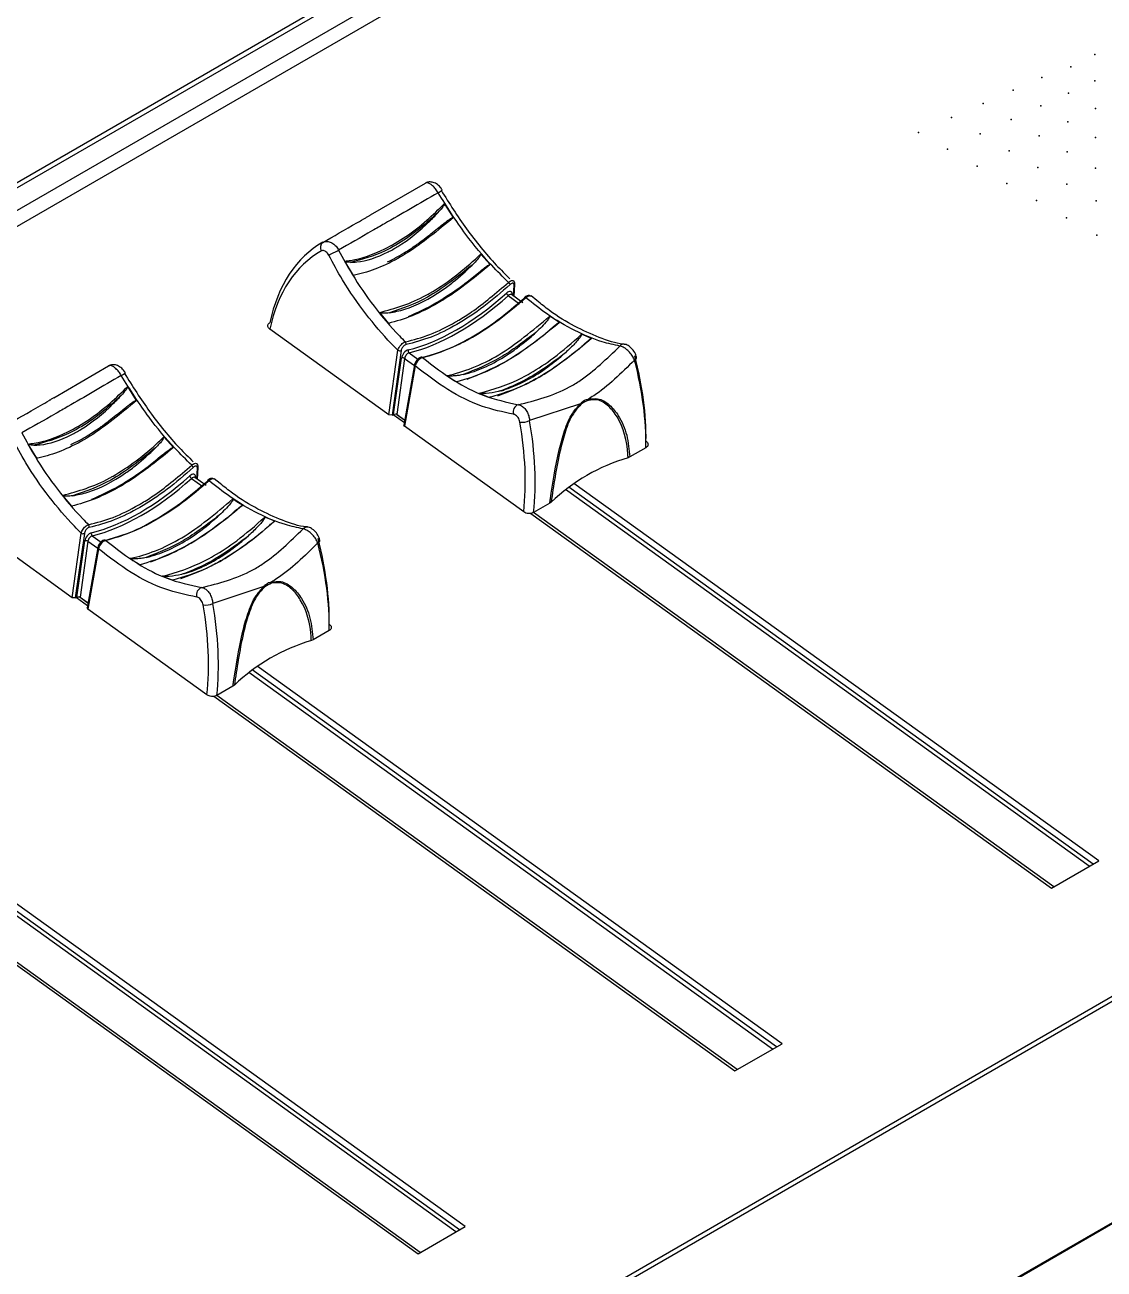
# Model space of a CAD drawing. Header units: inches. Extents: x 1.2 to 43.4, y 1.7 to 28.6.
# Drawn here: x 10.564 to 12.777, y 16.892 to 19.443 of the extents above; entities that cross this region are included whole.
import ezdxf

# ---------------------------------------------------------------- set-up
doc = ezdxf.new("R2010")
doc.units = ezdxf.units.IN
doc.header["$MEASUREMENT"] = 0
doc.layers.add('ARTWORK', color=2, linetype='Continuous')

msp = doc.modelspace()

# ---------------------------------------------------------------- linework, layer by layer
for p, q in [((12.2883, 20.1138), (1.9681, 14.1561)), ((1.9331, 14.1474), (12.2427, 20.0989)), ((12.3238, 20.0882), (2.0037, 14.1305)), ((12.3361, 20.0625), (2.016, 14.1048)), ((11.2726, 19.0536), (11.3851, 19.119)), ((11.4426, 19.0483), (11.4243, 19.0771)), ((11.2196, 18.9589), (11.237, 18.9297)), ((11.5181, 18.9518), (11.4986, 18.9735)), ((11.5661, 18.8872), (11.5671, 18.9094)), ((11.5673, 18.8863), (11.5685, 18.9115)), ((11.5551, 18.8884), (11.5784, 18.8717)), ((11.5618, 18.8903), (11.5617, 18.8903)), ((11.5849, 18.8737), (11.5618, 18.8903)), ((11.5631, 18.8912), (11.563, 18.8894)), ((11.6139, 18.878), (11.6017, 18.8876)), ((11.2908, 18.8537), (11.3093, 18.8313)), ((11.3103, 18.6437), (11.066, 18.8193)), ((11.7259, 18.8006), (11.7054, 18.809)), ((11.3103, 18.6437), (11.3289, 18.7762)), ((11.3353, 18.7756), (11.3168, 18.6432)), ((11.32, 18.6451), (11.3362, 18.7602)), ((11.3426, 18.7596), (11.3265, 18.6447)), ((11.3426, 18.7596), (11.3626, 18.7452)), ((11.3517, 18.7709), (11.3696, 18.758)), ((11.8181, 18.7622), (11.818, 18.7625)), ((10.6231, 18.6786), (10.7356, 18.744)), ((11.3629, 18.7465), (11.3412, 18.623)), ((11.3642, 18.744), (11.3425, 18.6205)), ((10.7931, 18.6734), (10.7748, 18.7022)), ((11.4958, 18.688), (11.5165, 18.6797)), ((11.7032, 18.6667), (11.5988, 18.6319)), ((11.3168, 18.6432), (11.3103, 18.6437)), ((11.3168, 18.6432), (11.32, 18.6451)), ((11.319, 18.6445), (11.3421, 18.6279)), ((11.3265, 18.6447), (11.32, 18.6451)), ((11.3429, 18.6323), (11.3244, 18.6456)), ((11.3265, 18.6447), (11.343, 18.6328)), ((10.8686, 18.5769), (10.8491, 18.5986)), ((11.3425, 18.6205), (11.3412, 18.623)), ((11.5868, 18.4449), (11.3425, 18.6205)), ((10.5701, 18.584), (10.5875, 18.5547)), ((11.8374, 18.5765), (11.8043, 18.5574)), ((11.8043, 18.5574), (11.8007, 18.5558)), ((10.9166, 18.5123), (10.9177, 18.5345)), ((10.9178, 18.5114), (10.919, 18.5365)), ((10.9057, 18.5134), (10.9289, 18.4968)), ((10.9123, 18.5153), (10.9122, 18.5154)), ((10.9354, 18.4987), (10.9123, 18.5154)), ((10.9136, 18.5162), (10.9135, 18.5145)), ((10.9645, 18.5031), (10.9523, 18.5127)), ((12.7542, 17.7228), (11.6792, 18.4958)), ((12.7659, 17.7295), (11.6898, 18.5033)), ((10.6413, 18.4788), (10.6598, 18.4564)), ((12.7464, 17.7183), (11.6723, 18.4906)), ((11.6401, 18.4626), (11.607, 18.4435)), ((11.6429, 18.4647), (11.6401, 18.4626)), ((10.6608, 18.2687), (10.4166, 18.4444)), ((11.0764, 18.4257), (11.0559, 18.4341)), ((11.601, 18.4417), (12.6691, 17.6736)), ((12.6736, 17.6762), (11.6067, 18.4434)), ((10.6608, 18.2687), (10.6794, 18.4012)), ((10.6859, 18.4007), (10.6673, 18.2683)), ((10.7022, 18.396), (10.7201, 18.383)), ((10.6705, 18.2702), (10.6867, 18.3853)), ((10.6931, 18.3847), (10.677, 18.2697)), ((10.7134, 18.3716), (10.6917, 18.2481)), ((10.7147, 18.3691), (10.693, 18.2456)), ((10.6931, 18.3847), (10.7132, 18.3703)), ((11.1686, 18.3873), (11.1686, 18.3875)), ((14.2678, 18.2921), (9.7173, 15.6652)), ((10.8463, 18.313), (10.867, 18.3048)), ((11.0537, 18.2918), (10.9493, 18.2569)), ((14.2454, 18.2895), (9.6949, 15.6625)), ((10.6673, 18.2683), (10.6608, 18.2687)), ((10.6673, 18.2683), (10.6705, 18.2702)), ((10.6695, 18.2696), (10.6926, 18.2529)), ((10.677, 18.2697), (10.6705, 18.2702)), ((10.6934, 18.2574), (10.675, 18.2706)), ((10.677, 18.2697), (10.6935, 18.2579)), ((10.693, 18.2456), (10.6917, 18.2481)), ((10.9373, 18.0699), (10.693, 18.2456)), ((11.1879, 18.2016), (11.1548, 18.1825)), ((11.1548, 18.1825), (11.1513, 18.1809)), ((12.097, 17.3433), (11.0228, 18.1157)), ((12.1048, 17.3478), (11.0297, 18.1209)), ((12.1164, 17.3545), (11.0403, 18.1283)), ((10.9906, 18.0876), (10.9575, 18.0685)), ((10.9934, 18.0898), (10.9906, 18.0876)), ((10.9515, 18.0668), (12.0196, 17.2987)), ((12.0241, 17.3013), (10.9572, 18.0684)), ((14.2908, 17.852), (10.3938, 15.6023)), ((14.2904, 17.8492), (10.3958, 15.6009)), ((11.4475, 16.9684), (10.3734, 17.7408)), ((11.4553, 16.9729), (10.3802, 17.7459)), ((11.4669, 16.9796), (10.3908, 17.7534)), ((12.6691, 17.6736), (12.7659, 17.7295)), ((10.302, 17.6918), (11.3702, 16.9237)), ((11.3746, 16.9263), (10.3077, 17.6935)), ((12.0196, 17.2987), (12.1164, 17.3545)), ((11.3702, 16.9237), (11.4669, 16.9796))]:
    msp.add_line(p, q)
at = {"flags": 128}
for points in [[(11.5884, 18.8846), (11.5885, 18.8846), (11.5888, 18.8847), (11.5893, 18.8847), (11.5898, 18.8844), (11.5904, 18.8841), (11.5911, 18.8836)], [(11.814, 18.7561), (11.8158, 18.7574), (11.8171, 18.7587), (11.8179, 18.7601), (11.8182, 18.7613), (11.8181, 18.7622)], [(10.9389, 18.5096), (10.939, 18.5097), (10.9394, 18.5098), (10.9398, 18.5097), (10.9403, 18.5095), (10.941, 18.5091), (10.9416, 18.5087)], [(11.1645, 18.3812), (11.1663, 18.3825), (11.1676, 18.3838), (11.1684, 18.3851), (11.1688, 18.3864), (11.1686, 18.3873)]]:
    msp.add_lwpolyline(points, dxfattribs=at)
for centre, radius, start, end in [((11.3914, 19.1373), 0.0428, 297.3108, 310.9955), ((11.1827, 18.9871), 0.0131, 127.163, 213.8894), ((10.5875, 20.1571), 1.3288, 296.812, 297.8003), ((11.5488, 18.9071), 0.0106, 21.5845, 51.6607), ((11.5659, 18.9117), 0.00263, 298.4971, 353.151), ((11.561, 18.8969), 0.0103, 199.6556, 235.2354), ((11.5646, 18.8886), 0.00303, 120.5725, 150.515), ((11.5892, 18.8839), 0.00101, 142.0861, 203.3236), ((11.3397, 18.7896), 0.00575, 341.6425, 41.8259), ((11.3552, 18.7754), 0.0057, 162.5282, 231.1765), ((11.7917, 18.7786), 0.0101, 83.9861, 141.2594), ((11.3326, 18.7818), 0.00675, 236.3037, 293.6523), ((11.3389, 18.754), 0.00675, 56.3072, 113.6499), ((11.377, 18.759), 0.00314, 46.4934, 100.3969), ((10.7419, 18.7624), 0.0428, 297.3115, 310.9946), ((11.3655, 18.7463), 0.00267, 175.6995, 239.3206), ((11.6956, 18.6748), 0.0232, 356.7708, 2.1957), ((11.5808, 18.6499), 0.0157, 108.7615, 197.2752), ((11.6836, 18.6595), 0.0209, 14.7031, 20.0192), ((11.5844, 18.6616), 0.033, 260.5462, 295.841), ((11.9099, 18.1844), 0.3872, 106.3815, 133.6131), ((10.8993, 18.5322), 0.0106, 21.5769, 51.6682), ((10.9164, 18.5368), 0.00263, 298.4947, 353.1534), ((10.9116, 18.5219), 0.0103, 199.6529, 235.242), ((10.9151, 18.5136), 0.00302, 120.5516, 150.5359), ((10.9397, 18.509), 0.00101, 142.0959, 203.2944), ((10.6832, 18.4069), 0.00675, 236.3088, 293.6494), ((10.6902, 18.4147), 0.00574, 341.6394, 41.8289), ((10.7057, 18.4004), 0.0057, 162.5331, 231.1754), ((11.1423, 18.4036), 0.0101, 83.9844, 141.2608), ((10.6894, 18.3791), 0.00675, 56.3064, 113.6462), ((10.7161, 18.3714), 0.00267, 175.7, 239.3111), ((10.7275, 18.384), 0.00314, 46.5172, 100.386), ((11.0341, 18.2846), 0.0209, 14.6905, 20.0065), ((11.0461, 18.2999), 0.0232, 356.7606, 2.1961), ((10.9313, 18.2749), 0.0157, 108.7622, 197.275), ((10.9349, 18.2867), 0.033, 260.5464, 295.8413), ((11.2605, 17.8094), 0.3872, 106.3815, 133.6131)]:
    msp.add_arc(centre, radius, start, end)
for centre, major_axis, ratio, start_param, end_param in [((11.4067, 18.5652), (-0.2278, 0.4346), 0.609477, 0.015514, 0.635757), ((11.3967, 18.5599), (-0.2206, 0.4222), 0.610422, 0.01635, 0.636592), ((11.4835, 19.1786), (0.2683, 0.3841), 0.513883, 3.664852, 4.283029), ((11.4868, 19.1764), (0.2709, 0.3878), 0.513775, 3.664923, 4.2831), ((11.5533, 18.885), (0.0079, 0.0113), 0.513883, 5.597097, 7.424621), ((11.5565, 18.8828), (0.00521, 0.00757), 0.519406, 6.272431, 7.420905), ((11.3459, 18.7653), (0.0079, 0.0113), 0.513883, 0.52326, 2.350784), ((11.3491, 18.763), (0.00521, 0.00757), 0.519406, 0.519543, 2.347068), ((11.399, 18.8664), (-0.3312, 0.5282), 0.54393, 3.83737, 4.1847), ((11.4092, 18.8728), (-0.324, 0.5157), 0.54313, 3.836956, 4.184286), ((11.1562, 18.7268), (-0.2821, 0.5398), 0.610422, 3.882904, 4.230235), ((11.1663, 18.732), (-0.2893, 0.5523), 0.609678, 3.882247, 4.229577), ((10.9038, 18.5101), (0.0079, 0.0113), 0.513883, 5.597097, 7.424621), ((10.8341, 18.8037), (0.2683, 0.3841), 0.513883, 3.664852, 4.283029), ((10.8373, 18.8014), (0.2709, 0.3878), 0.513775, 3.664923, 4.2831), ((10.907, 18.5078), (0.00521, 0.00757), 0.519406, 6.272431, 7.420905), ((10.6964, 18.3903), (0.0079, 0.0113), 0.513883, 0.52326, 2.350784), ((10.6996, 18.3881), (0.00521, 0.00757), 0.519406, 0.519543, 2.347068), ((10.7496, 18.4915), (-0.3312, 0.5282), 0.54393, 3.83737, 4.1847), ((10.7598, 18.4979), (-0.324, 0.5157), 0.54313, 3.836956, 4.184286), ((10.5067, 18.3518), (-0.2821, 0.5398), 0.610422, 3.882904, 4.230235), ((10.5168, 18.3571), (-0.2893, 0.5523), 0.609678, 3.882247, 4.229577)]:
    msp.add_ellipse(centre, major_axis=major_axis, ratio=ratio, start_param=start_param, end_param=end_param)
for points, knots in [([(11.411, 19.0993), (11.4093, 19.102), (11.406, 19.1073), (11.4, 19.1138), (11.394, 19.1182), (11.3888, 19.1201), (11.3863, 19.1193), (11.3851, 19.119)], [0, 0, 0, 0, 0.203818, 0.406001, 0.610551, 0.821316, 1, 1, 1, 1]), ([(11.4192, 19.1049), (11.4186, 19.1061), (11.4162, 19.1104), (11.4101, 19.1163), (11.4018, 19.1209), (11.3935, 19.1217), (11.3877, 19.1208), (11.3855, 19.1191), (11.3853, 19.1189)], [0, 0, 0, 0, 0.09342, 0.344969, 0.591028, 0.791066, 0.975795, 1, 1, 1, 1]), ([(11.411, 19.0993), (11.373, 19.0772), (11.3256, 19.0495), (11.2577, 19.0105), (11.2291, 18.9942), (11.2072, 18.9817)], [0, 0, 0, 0, 0.481828, 0.603063, 1, 1, 1, 1]), ([(11.5554, 18.9154), (11.5439, 18.9269), (11.5135, 18.9571), (11.4629, 19.0174), (11.4294, 19.0703), (11.411, 19.0993)], [0, 0, 0, 0, 0.2158511, 0.569406, 1, 1, 1, 1]), ([(11.4173, 19.1042), (11.4341, 19.0775), (11.4684, 19.0231), (11.5178, 18.963), (11.5491, 18.9319), (11.5585, 18.9226)], [0, 0, 0, 0, 0.402745, 0.820823, 1, 1, 1, 1]), ([(11.2196, 18.9589), (11.2238, 18.9594), (11.2496, 18.9624), (11.3057, 18.9819), (11.3728, 19.0266), (11.4123, 19.0653), (11.4243, 19.0771)], [0, 0, 0, 0, 0.066937, 0.41117, 0.821318, 1, 1, 1, 1]), ([(11.4136, 19.0614), (11.4057, 19.0541), (11.3697, 19.0204), (11.3059, 18.9763), (11.2551, 18.9627), (11.2318, 18.9565)], [0, 0, 0, 0, 0.132153, 0.602043, 1, 1, 1, 1]), ([(11.2318, 18.9565), (11.236, 18.9567), (11.2596, 18.9577), (11.2929, 18.9687), (11.344, 18.9974), (11.3804, 19.026), (11.4074, 19.0548), (11.4136, 19.0614)], [0, 0, 0, 0, 0.076488, 0.432336, 0.539721, 0.893343, 1, 1, 1, 1]), ([(11.4243, 19.0771), (11.4243, 19.077), (11.4244, 19.0768), (11.4244, 19.0762), (11.4235, 19.0738), (11.4198, 19.0686), (11.4161, 19.0643), (11.4136, 19.0614)], [0, 0, 0, 0, 0.013155, 0.033542, 0.099388, 0.407952, 1, 1, 1, 1]), ([(11.1748, 18.9975), (11.1969, 19.0102), (11.2238, 19.0255), (11.2572, 19.0447), (11.263, 19.048)], [0, 0, 0, 0, 0.824177, 1, 1, 1, 1]), ([(11.4426, 19.0483), (11.4104, 19.0217), (11.3457, 18.9681), (11.2804, 18.9403), (11.2461, 18.9315), (11.2406, 18.9304), (11.237, 18.9297)], [0, 0, 0, 0, 0.452311, 0.909808, 0.941021, 1, 1, 1, 1]), ([(11.2726, 19.0536), (11.2718, 19.0531), (11.2698, 19.052), (11.2662, 19.0499), (11.2637, 19.0484), (11.263, 19.048)], [0, 0, 0, 0, 0.350005, 0.8346426, 1, 1, 1, 1]), ([(11.3666, 18.9923), (11.3688, 18.9939), (11.3799, 19.0019), (11.3953, 19.0141), (11.4118, 19.0273), (11.4213, 19.0348), (11.4279, 19.0399), (11.4324, 19.0432), (11.4354, 19.0453), (11.4376, 19.0466), (11.439, 19.0475), (11.4401, 19.048), (11.4408, 19.0483), (11.4414, 19.0485), (11.4419, 19.0486), (11.4422, 19.0485), (11.4424, 19.0485), (11.4425, 19.0484), (11.4426, 19.0483), (11.4426, 19.0483)], [0, 0, 0, 0, 0.091008, 0.455541, 0.633538, 0.753179, 0.833289, 0.886889, 0.922831, 0.947012, 0.963369, 0.974518, 0.982189, 0.987541, 0.993245, 0.995591, 0.997953, 0.99954, 1, 1, 1, 1]), ([(11.1869, 18.9712), (11.1861, 18.9725), (11.1845, 18.9753), (11.1812, 18.9783), (11.1777, 18.9803), (11.1744, 18.9808), (11.1727, 18.9801), (11.1718, 18.9798)], [0, 0, 0, 0, 0.200891, 0.401607, 0.606554, 0.819261, 1, 1, 1, 1]), ([(11.1748, 18.9975), (11.1766, 18.9983), (11.1806, 19), (11.1878, 18.9992), (11.1954, 18.9957), (11.2023, 18.9897), (11.2056, 18.9844), (11.2072, 18.9817)], [0, 0, 0, 0, 0.1786841, 0.3894482, 0.5939989, 0.7961818, 1, 1, 1, 1]), ([(11.2072, 18.9817), (11.2162, 18.9651), (11.2381, 18.9249), (11.2796, 18.8648), (11.3176, 18.8199), (11.3399, 18.7975), (11.344, 18.7934)], [0, 0, 0, 0, 0.236391, 0.574704, 0.922829, 1, 1, 1, 1]), ([(11.3077, 18.9576), (11.3189, 18.9633), (11.3382, 18.9731), (11.3582, 18.9866), (11.3666, 18.9923)], [0, 0, 0, 0, 0.575002, 1, 1, 1, 1]), ([(11.3289, 18.7762), (11.3243, 18.7808), (11.3014, 18.8037), (11.2618, 18.8503), (11.219, 18.912), (11.1961, 18.9542), (11.1869, 18.9712)], [0, 0, 0, 0, 0.085077, 0.420491, 0.765632, 1, 1, 1, 1]), ([(11.2318, 18.9565), (11.2299, 18.9565), (11.2262, 18.9567), (11.2223, 18.957), (11.2201, 18.9584), (11.2198, 18.9586), (11.2196, 18.9588), (11.2196, 18.9589)], [0, 0, 0, 0, 0.465917, 0.933713, 0.960504, 0.987534, 1, 1, 1, 1]), ([(11.2908, 18.8537), (11.3226, 18.8624), (11.3566, 18.8718), (11.4232, 18.9098), (11.4612, 18.9379), (11.4949, 18.9701), (11.4986, 18.9735)], [0, 0, 0, 0, 0.473154, 0.503813, 0.94637, 1, 1, 1, 1]), ([(11.4986, 18.9735), (11.4986, 18.9735), (11.4987, 18.9733), (11.4987, 18.9729), (11.4984, 18.9715), (11.4954, 18.9666), (11.4894, 18.9595), (11.4837, 18.9536), (11.4809, 18.9509)], [0, 0, 0, 0, 0.007106, 0.017077, 0.044413, 0.156027, 0.599112, 1, 1, 1, 1]), ([(11.5181, 18.9518), (11.4871, 18.9265), (11.4513, 18.8972), (11.3978, 18.8653), (11.3577, 18.8449), (11.3252, 18.8358), (11.3093, 18.8313)], [0, 0, 0, 0, 0.428704, 0.49617, 0.75297, 1, 1, 1, 1]), ([(11.4809, 18.9509), (11.4502, 18.9263), (11.3927, 18.8803), (11.3371, 18.8616), (11.3112, 18.8529)], [0, 0, 0, 0, 0.533598, 1, 1, 1, 1]), ([(11.3112, 18.8529), (11.3216, 18.8549), (11.3558, 18.8617), (11.4014, 18.8857), (11.448, 18.92), (11.4681, 18.9388), (11.4809, 18.9509)], [0, 0, 0, 0, 0.1942231, 0.6419527, 0.7712901, 1, 1, 1, 1]), ([(11.4644, 18.9115), (11.4666, 18.9133), (11.4776, 18.9221), (11.4917, 18.9339), (11.5052, 18.9444), (11.5102, 18.9481), (11.5125, 18.9496), (11.5142, 18.9506), (11.5153, 18.9513), (11.5162, 18.9516), (11.5168, 18.9519), (11.5173, 18.952), (11.5177, 18.952), (11.5179, 18.9519), (11.518, 18.9518), (11.5181, 18.9518)], [0, 0, 0, 0, 0.129536, 0.648398, 0.820157, 0.877617, 0.916411, 0.942707, 0.960628, 0.972929, 0.981478, 0.990414, 0.994076, 0.997769, 1, 1, 1, 1]), ([(11.344, 18.7934), (11.3606, 18.7977), (11.3937, 18.8064), (11.4314, 18.8251), (11.4601, 18.8419), (11.4964, 18.8648), (11.5302, 18.8938), (11.5554, 18.9154)], [0, 0, 0, 0, 0.248412, 0.496821, 0.527006, 0.647845, 1, 1, 1, 1]), ([(11.5587, 18.911), (11.5409, 18.8954), (11.5047, 18.8638), (11.4499, 18.8281), (11.3956, 18.8009), (11.3622, 18.7922), (11.3452, 18.7878)], [0, 0, 0, 0, 0.247955, 0.503296, 0.748099, 1, 1, 1, 1]), ([(11.3508, 18.8457), (11.3693, 18.8541), (11.3924, 18.8646), (11.4307, 18.8876), (11.45, 18.9013), (11.4644, 18.9115)], [0, 0, 0, 0, 0.4998863, 0.6267869, 1, 1, 1, 1]), ([(11.5554, 18.9154), (11.5565, 18.9164), (11.5588, 18.9182), (11.562, 18.9195), (11.5645, 18.9196), (11.5655, 18.9188), (11.5659, 18.9184)], [0, 0, 0, 0, 0.267184, 0.534239, 0.800969, 1, 1, 1, 1]), ([(11.5671, 18.9094), (11.5671, 18.9099), (11.5671, 18.9112), (11.5665, 18.9127), (11.5651, 18.9137), (11.5632, 18.9138), (11.5609, 18.9129), (11.5594, 18.9117), (11.5587, 18.911)], [0, 0, 0, 0, 0.108569, 0.292195, 0.471517, 0.647892, 0.82395, 1, 1, 1, 1]), ([(11.5659, 18.9184), (11.5661, 18.9184), (11.5664, 18.9183), (11.5665, 18.9179), (11.5665, 18.9179)], [0, 0, 0, 0, 0.724932, 1, 1, 1, 1]), ([(11.5684, 18.9114), (11.5685, 18.9116), (11.5687, 18.9132), (11.568, 18.9156), (11.567, 18.9179), (11.566, 18.9185), (11.566, 18.9185)], [0, 0, 0, 0, 0.065475, 0.570675, 0.989155, 1, 1, 1, 1]), ([(11.3742, 18.76), (11.3905, 18.7644), (11.4236, 18.7735), (11.4772, 18.8004), (11.5328, 18.8362), (11.5696, 18.8676), (11.5883, 18.8835)], [0, 0, 0, 0, 0.243756, 0.494257, 0.743515, 1, 1, 1, 1]), ([(11.5911, 18.8836), (11.5729, 18.8681), (11.5365, 18.837), (11.4974, 18.8117), (11.4684, 18.7954), (11.4331, 18.777), (11.4021, 18.768), (11.3791, 18.7612)], [0, 0, 0, 0, 0.252922, 0.505843, 0.535964, 0.656536, 1, 1, 1, 1]), ([(11.6016, 18.8868), (11.6016, 18.8868), (11.6008, 18.8877), (11.5986, 18.8884), (11.5955, 18.8885), (11.5922, 18.8874), (11.5897, 18.8859), (11.5885, 18.8846), (11.5884, 18.8845)], [0, 0, 0, 0, 0.020737, 0.241927, 0.444709, 0.678757, 0.98255, 1, 1, 1, 1]), ([(11.6013, 18.887), (11.6007, 18.8873), (11.5993, 18.8879), (11.5962, 18.8871), (11.5933, 18.8855), (11.5917, 18.8841), (11.5911, 18.8836)], [0, 0, 0, 0, 0.272882, 0.566365, 0.859063, 1, 1, 1, 1]), ([(11.7839, 18.7849), (11.7719, 18.7874), (11.7421, 18.7938), (11.6915, 18.8151), (11.6386, 18.8461), (11.6052, 18.8725), (11.5911, 18.8836)], [0, 0, 0, 0, 0.196947, 0.486123, 0.783684, 1, 1, 1, 1]), ([(11.3112, 18.8529), (11.3092, 18.8526), (11.3058, 18.8522), (11.3013, 18.852), (11.298, 18.8521), (11.2957, 18.8522), (11.2942, 18.8524), (11.2931, 18.8527), (11.2923, 18.8529), (11.2918, 18.8531), (11.2913, 18.8533), (11.291, 18.8535), (11.2909, 18.8536), (11.2908, 18.8537), (11.2908, 18.8537)], [0, 0, 0, 0, 0.298506, 0.528196, 0.683027, 0.787322, 0.857602, 0.905029, 0.937182, 0.95911, 0.981431, 0.990199, 0.996888, 1, 1, 1, 1]), ([(11.7929, 18.7888), (11.792, 18.7889), (11.7762, 18.79), (11.7419, 18.8015), (11.6913, 18.8243), (11.648, 18.8502), (11.6224, 18.8711), (11.6139, 18.878)], [0, 0, 0, 0, 0.016398, 0.300191, 0.579937, 0.861129, 1, 1, 1, 1]), ([(11.066, 18.8193), (11.065, 18.8202), (11.063, 18.8219), (11.0617, 18.8251), (11.062, 18.8282), (11.0637, 18.8307), (11.0654, 18.8319), (11.0661, 18.8324)], [0, 0, 0, 0, 0.214808, 0.429663, 0.644215, 0.858612, 1, 1, 1, 1]), ([(11.4289, 18.7243), (11.4294, 18.7244), (11.4463, 18.7278), (11.4813, 18.7387), (11.5521, 18.7727), (11.6052, 18.8171), (11.6401, 18.8462)], [0, 0, 0, 0, 0.007571, 0.2556, 0.510614, 1, 1, 1, 1]), ([(11.6601, 18.8332), (11.6295, 18.8083), (11.5928, 18.7783), (11.5414, 18.7477), (11.5003, 18.7264), (11.468, 18.717), (11.4495, 18.7116)], [0, 0, 0, 0, 0.420318, 0.505077, 0.717723, 1, 1, 1, 1]), ([(11.6401, 18.8462), (11.6401, 18.8462), (11.6402, 18.8461), (11.6403, 18.8458), (11.6402, 18.845), (11.6386, 18.8418), (11.6299, 18.8302), (11.6199, 18.8206), (11.6119, 18.8129)], [0, 0, 0, 0, 0.004434, 0.010165, 0.020996, 0.068062, 0.253992, 1, 1, 1, 1]), ([(11.6398, 18.8179), (11.6411, 18.819), (11.644, 18.8216), (11.6481, 18.8251), (11.6517, 18.8281), (11.6543, 18.8301), (11.656, 18.8313), (11.6573, 18.8321), (11.6581, 18.8327), (11.6588, 18.833), (11.6593, 18.8332), (11.6597, 18.8333), (11.6599, 18.8332), (11.66, 18.8332), (11.6601, 18.8332)], [0, 0, 0, 0, 0.206331, 0.462947, 0.636172, 0.753253, 0.832574, 0.886502, 0.923408, 0.948903, 0.975506, 0.986147, 0.99494, 1, 1, 1, 1]), ([(11.6601, 18.8332), (11.6596, 18.8335), (11.6536, 18.8372), (11.6469, 18.8415), (11.6407, 18.8458), (11.6401, 18.8462)], [0, 0, 0, 0, 0.066272, 0.901769, 1, 1, 1, 1]), ([(11.6119, 18.8129), (11.5873, 18.7942), (11.5369, 18.7557), (11.4876, 18.7363), (11.4624, 18.7264)], [0, 0, 0, 0, 0.487972, 1, 1, 1, 1]), ([(11.4624, 18.7264), (11.4699, 18.7284), (11.5033, 18.7373), (11.5456, 18.7603), (11.5881, 18.792), (11.6029, 18.805), (11.6119, 18.8129)], [0, 0, 0, 0, 0.156722, 0.702168, 0.818098, 1, 1, 1, 1]), ([(11.4708, 18.7172), (11.4959, 18.7272), (11.5269, 18.7397), (11.5807, 18.772), (11.6085, 18.7929), (11.6299, 18.8092)], [0, 0, 0, 0, 0.491017, 0.605206, 1, 1, 1, 1]), ([(11.4958, 18.688), (11.5245, 18.6962), (11.5587, 18.7061), (11.6103, 18.7348), (11.6516, 18.7616), (11.6863, 18.7922), (11.7054, 18.809)], [0, 0, 0, 0, 0.422734, 0.503537, 0.726272, 1, 1, 1, 1]), ([(11.7054, 18.809), (11.7054, 18.809), (11.7055, 18.809), (11.7056, 18.8088), (11.7055, 18.8083), (11.7046, 18.8061), (11.699, 18.7981), (11.6863, 18.784), (11.6739, 18.7728), (11.667, 18.7666)], [0, 0, 0, 0, 0.0030186, 0.0067145, 0.0132112, 0.0342727, 0.1324322, 0.5224224, 1, 1, 1, 1]), ([(11.3289, 18.7762), (11.3293, 18.7775), (11.33, 18.7801), (11.3326, 18.7844), (11.3357, 18.7883), (11.3393, 18.7913), (11.3421, 18.7929), (11.3435, 18.7933), (11.344, 18.7934)], [0, 0, 0, 0, 0.186971, 0.374504, 0.560686, 0.743155, 0.921872, 1, 1, 1, 1]), ([(11.3452, 18.7878), (11.3449, 18.7877), (11.3438, 18.7874), (11.3419, 18.7864), (11.3396, 18.7842), (11.3375, 18.7815), (11.336, 18.7785), (11.3356, 18.7766), (11.3353, 18.7756)], [0, 0, 0, 0, 0.077736, 0.255428, 0.43717, 0.623382, 0.811719, 1, 1, 1, 1]), ([(11.7259, 18.8006), (11.7084, 18.7858), (11.6736, 18.7561), (11.6362, 18.7316), (11.6082, 18.7154), (11.5718, 18.6959), (11.5402, 18.6866), (11.5165, 18.6797)], [0, 0, 0, 0, 0.242689, 0.485375, 0.515759, 0.637394, 1, 1, 1, 1]), ([(11.5335, 18.6831), (11.5615, 18.6937), (11.6155, 18.7142), (11.6735, 18.7587), (11.7014, 18.7802)], [0, 0, 0, 0, 0.517846, 1, 1, 1, 1]), ([(11.5758, 18.6647), (11.6111, 18.6735), (11.654, 18.6843), (11.7242, 18.7271), (11.7574, 18.7592), (11.7839, 18.7849)], [0, 0, 0, 0, 0.482261, 0.585619, 1, 1, 1, 1]), ([(11.7058, 18.7842), (11.7065, 18.7848), (11.709, 18.7871), (11.7128, 18.7906), (11.7169, 18.7942), (11.7197, 18.7966), (11.7216, 18.7981), (11.7229, 18.7991), (11.7239, 18.7998), (11.7246, 18.8002), (11.7251, 18.8005), (11.7255, 18.8006), (11.7257, 18.8006), (11.7258, 18.8006), (11.7259, 18.8006)], [0, 0, 0, 0, 0.11011, 0.400734, 0.59676, 0.728884, 0.818005, 0.878211, 0.919029, 0.946918, 0.974739, 0.985957, 0.995005, 1, 1, 1, 1]), ([(11.814, 18.7561), (11.8127, 18.7589), (11.8101, 18.7645), (11.8037, 18.7726), (11.7964, 18.7792), (11.7894, 18.7834), (11.7856, 18.7844), (11.7839, 18.7849)], [0, 0, 0, 0, 0.212331, 0.425634, 0.637855, 0.84454, 1, 1, 1, 1]), ([(11.8178, 18.7622), (11.8175, 18.7637), (11.8164, 18.7687), (11.8113, 18.7771), (11.8035, 18.7844), (11.797, 18.7882), (11.7935, 18.7883), (11.7929, 18.7883)], [0, 0, 0, 0, 0.122722, 0.412963, 0.713723, 0.955453, 1, 1, 1, 1]), ([(11.3764, 18.7619), (11.376, 18.7618), (11.3742, 18.7616), (11.3712, 18.7597), (11.3675, 18.7563), (11.3645, 18.7516), (11.3629, 18.7483), (11.3629, 18.7466), (11.3629, 18.7465)], [0, 0, 0, 0, 0.074066, 0.270475, 0.511239, 0.746668, 0.985225, 1, 1, 1, 1]), ([(11.3791, 18.7612), (11.3781, 18.7609), (11.3759, 18.7602), (11.3724, 18.7575), (11.3691, 18.754), (11.3664, 18.75), (11.3648, 18.7465), (11.3643, 18.7447), (11.3642, 18.744)], [0, 0, 0, 0, 0.1814919, 0.3629664, 0.5444323, 0.7262081, 0.9085036, 1, 1, 1, 1]), ([(11.3791, 18.7612), (11.4009, 18.7445), (11.4418, 18.7129), (11.5088, 18.6791), (11.5518, 18.6699), (11.5758, 18.6647)], [0, 0, 0, 0, 0.334741, 0.629277, 1, 1, 1, 1]), ([(11.5407, 18.6934), (11.5437, 18.6943), (11.5727, 18.7032), (11.6162, 18.7252), (11.6552, 18.757), (11.667, 18.7666)], [0, 0, 0, 0, 0.073062, 0.718365, 1, 1, 1, 1]), ([(11.667, 18.7666), (11.6459, 18.7512), (11.619, 18.7315), (11.5767, 18.7081), (11.5559, 18.6996), (11.5407, 18.6934)], [0, 0, 0, 0, 0.49703, 0.634013, 1, 1, 1, 1]), ([(11.814, 18.7561), (11.7869, 18.7293), (11.7562, 18.699), (11.7226, 18.6781), (11.7188, 18.6757)], [0, 0, 0, 0, 0.886616, 1, 1, 1, 1]), ([(10.7615, 18.7244), (10.7598, 18.7271), (10.7565, 18.7324), (10.7505, 18.7389), (10.7445, 18.7433), (10.7393, 18.7452), (10.7368, 18.7444), (10.7356, 18.744)], [0, 0, 0, 0, 0.203818, 0.406, 0.610551, 0.821315, 1, 1, 1, 1]), ([(10.7697, 18.73), (10.7691, 18.7312), (10.7667, 18.7355), (10.7606, 18.7414), (10.7523, 18.746), (10.744, 18.7468), (10.7382, 18.7459), (10.736, 18.7441), (10.7358, 18.7439)], [0, 0, 0, 0, 0.09342, 0.344969, 0.591027, 0.791063, 0.975795, 1, 1, 1, 1]), ([(10.7678, 18.7292), (10.7846, 18.7025), (10.8189, 18.6481), (10.8683, 18.5881), (10.8996, 18.557), (10.909, 18.5477)], [0, 0, 0, 0, 0.402745, 0.820823, 1, 1, 1, 1]), ([(11.5658, 18.6452), (11.5442, 18.6497), (11.5001, 18.6588), (11.4312, 18.6924), (11.3864, 18.727), (11.3642, 18.744)], [0, 0, 0, 0, 0.327407, 0.667082, 1, 1, 1, 1]), ([(11.4624, 18.7264), (11.4604, 18.726), (11.4556, 18.725), (11.4489, 18.724), (11.4428, 18.7235), (11.4387, 18.7233), (11.4358, 18.7233), (11.4337, 18.7234), (11.4323, 18.7235), (11.4313, 18.7237), (11.4305, 18.7238), (11.4299, 18.7239), (11.4295, 18.7241), (11.4292, 18.7242), (11.429, 18.7242), (11.429, 18.7243), (11.4289, 18.7243)], [0, 0, 0, 0, 0.1908552, 0.4533208, 0.630171, 0.7494056, 0.8299047, 0.8843565, 0.9213171, 0.9465285, 0.9638626, 0.9800663, 0.9884757, 0.9944531, 0.9986232, 1, 1, 1, 1]), ([(10.7615, 18.7244), (10.7236, 18.7023), (10.6761, 18.6746), (10.6082, 18.6356), (10.5797, 18.6193), (10.5578, 18.6068)], [0, 0, 0, 0, 0.481829, 0.603063, 1, 1, 1, 1]), ([(10.5701, 18.584), (10.5743, 18.5845), (10.6001, 18.5875), (10.6562, 18.6069), (10.7233, 18.6517), (10.7628, 18.6904), (10.7748, 18.7022)], [0, 0, 0, 0, 0.066937, 0.41117, 0.821319, 1, 1, 1, 1]), ([(10.9059, 18.5405), (10.8944, 18.5519), (10.864, 18.5821), (10.8134, 18.6424), (10.7799, 18.6953), (10.7615, 18.7244)], [0, 0, 0, 0, 0.215851, 0.569406, 1, 1, 1, 1]), ([(10.7748, 18.7022), (10.7749, 18.7021), (10.7749, 18.7019), (10.7749, 18.7012), (10.774, 18.6988), (10.7703, 18.6937), (10.7666, 18.6894), (10.7641, 18.6865)], [0, 0, 0, 0, 0.013152, 0.033539, 0.099385, 0.407958, 1, 1, 1, 1]), ([(11.4289, 18.7243), (11.4295, 18.7239), (11.4358, 18.7198), (11.4427, 18.7156), (11.449, 18.7119), (11.4495, 18.7116)], [0, 0, 0, 0, 0.082514, 0.920631, 1, 1, 1, 1]), ([(10.7641, 18.6865), (10.7562, 18.6791), (10.7203, 18.6455), (10.6564, 18.6014), (10.6056, 18.5878), (10.5823, 18.5815)], [0, 0, 0, 0, 0.1321521, 0.6020416, 1, 1, 1, 1]), ([(10.5823, 18.5815), (10.5865, 18.5817), (10.6101, 18.5827), (10.6434, 18.5938), (10.6945, 18.6225), (10.7309, 18.651), (10.7579, 18.6798), (10.7641, 18.6865)], [0, 0, 0, 0, 0.076489, 0.432336, 0.539721, 0.893345, 1, 1, 1, 1]), ([(10.6231, 18.6786), (10.6223, 18.6781), (10.6203, 18.677), (10.6167, 18.675), (10.6142, 18.6735), (10.6136, 18.6731)], [0, 0, 0, 0, 0.350011, 0.834658, 1, 1, 1, 1]), ([(11.5407, 18.6934), (11.5387, 18.6929), (11.5284, 18.69), (11.5168, 18.688), (11.5059, 18.6875), (11.5029, 18.6874), (11.5008, 18.6875), (11.4994, 18.6875), (11.4983, 18.6876), (11.4976, 18.6876), (11.497, 18.6877), (11.4965, 18.6878), (11.4961, 18.6879), (11.4959, 18.6879), (11.4958, 18.688), (11.4958, 18.688)], [0, 0, 0, 0, 0.143504, 0.718428, 0.80889, 0.869837, 0.911035, 0.938984, 0.958064, 0.971196, 0.980339, 0.99011, 0.994048, 0.998029, 1, 1, 1, 1]), ([(11.5165, 18.6797), (11.5164, 18.6797), (11.5163, 18.6798), (11.5163, 18.6799), (11.5165, 18.6801), (11.5173, 18.6803), (11.5184, 18.6805), (11.5189, 18.6805)], [0, 0, 0, 0, 0.030354, 0.072717, 0.186454, 0.64053, 1, 1, 1, 1]), ([(11.7032, 18.6667), (11.7046, 18.6683), (11.7082, 18.6723), (11.7138, 18.6753), (11.7176, 18.6756), (11.7188, 18.6757)], [0, 0, 0, 0, 0.304036, 0.787469, 1, 1, 1, 1]), ([(11.7188, 18.6757), (11.7253, 18.6766), (11.7417, 18.679), (11.7636, 18.665), (11.7845, 18.6391), (11.8001, 18.6024), (11.8029, 18.5724), (11.8043, 18.5574)], [0, 0, 0, 0, 0.116438, 0.292573, 0.468655, 0.733955, 1, 1, 1, 1]), ([(11.8007, 18.5558), (11.8006, 18.5583), (11.7994, 18.5878), (11.7891, 18.6273), (11.7619, 18.6623), (11.7409, 18.6765), (11.725, 18.6743), (11.7188, 18.6735)], [0, 0, 0, 0, 0.045207, 0.532626, 0.709475, 0.885066, 1, 1, 1, 1]), ([(10.5253, 18.6226), (10.5475, 18.6352), (10.5743, 18.6505), (10.6077, 18.6697), (10.6136, 18.6731)], [0, 0, 0, 0, 0.824173, 1, 1, 1, 1]), ([(10.7931, 18.6734), (10.7609, 18.6467), (10.6962, 18.5931), (10.631, 18.5653), (10.5966, 18.5566), (10.5911, 18.5554), (10.5875, 18.5547)], [0, 0, 0, 0, 0.45231, 0.909806, 0.941019, 1, 1, 1, 1]), ([(10.7172, 18.6173), (10.7194, 18.6189), (10.7304, 18.627), (10.7458, 18.6391), (10.7623, 18.6523), (10.7719, 18.6599), (10.7784, 18.6649), (10.7829, 18.6682), (10.7859, 18.6703), (10.7881, 18.6717), (10.7896, 18.6725), (10.7906, 18.673), (10.7913, 18.6734), (10.7919, 18.6735), (10.7924, 18.6736), (10.7927, 18.6736), (10.7929, 18.6735), (10.793, 18.6734), (10.7931, 18.6734), (10.7931, 18.6734)], [0, 0, 0, 0, 0.091008, 0.455539, 0.633538, 0.753182, 0.833287, 0.88689, 0.922831, 0.947013, 0.963372, 0.974517, 0.982188, 0.987542, 0.993248, 0.99559, 0.997954, 0.99954, 1, 1, 1, 1]), ([(11.5758, 18.6647), (11.5774, 18.6643), (11.5814, 18.6633), (11.5876, 18.6587), (11.5933, 18.6511), (11.5971, 18.6422), (11.5985, 18.6356), (11.5988, 18.6323), (11.5988, 18.6319)], [0, 0, 0, 0, 0.1553964, 0.3619985, 0.5741315, 0.7873476, 0.9680283, 1, 1, 1, 1]), ([(11.6401, 18.4626), (11.6405, 18.4656), (11.6456, 18.4992), (11.6531, 18.5498), (11.6698, 18.6109), (11.6836, 18.6455), (11.6976, 18.6607), (11.7032, 18.6667)], [0, 0, 0, 0, 0.0470439, 0.5305504, 0.7069321, 0.8833661, 1, 1, 1, 1]), ([(11.7038, 18.6648), (11.6984, 18.659), (11.6848, 18.6441), (11.6716, 18.6101), (11.6597, 18.5659), (11.6504, 18.5157), (11.6454, 18.4817), (11.6429, 18.4647)], [0, 0, 0, 0, 0.114748, 0.290047, 0.466607, 0.73294, 1, 1, 1, 1]), ([(11.7188, 18.6735), (11.7142, 18.6714), (11.7091, 18.6691), (11.7043, 18.6653), (11.7038, 18.6648)], [0, 0, 0, 0, 0.882839, 1, 1, 1, 1]), ([(11.579, 18.629), (11.5786, 18.6306), (11.5778, 18.6338), (11.5752, 18.6385), (11.572, 18.6422), (11.5687, 18.6445), (11.5667, 18.645), (11.5658, 18.6452)], [0, 0, 0, 0, 0.214992, 0.430066, 0.642161, 0.846826, 1, 1, 1, 1]), ([(10.5578, 18.6068), (10.5668, 18.5902), (10.5886, 18.5499), (10.6301, 18.4898), (10.6682, 18.445), (10.6905, 18.4226), (10.6945, 18.4185)], [0, 0, 0, 0, 0.236391, 0.574704, 0.922829, 1, 1, 1, 1]), ([(10.6413, 18.4788), (10.6732, 18.4875), (10.7071, 18.4968), (10.7737, 18.5348), (10.8117, 18.563), (10.8454, 18.5951), (10.8491, 18.5986)], [0, 0, 0, 0, 0.473156, 0.503814, 0.946371, 1, 1, 1, 1]), ([(10.6582, 18.5827), (10.6694, 18.5884), (10.6888, 18.5982), (10.7087, 18.6116), (10.7172, 18.6173)], [0, 0, 0, 0, 0.575003, 1, 1, 1, 1]), ([(10.8491, 18.5986), (10.8491, 18.5985), (10.8492, 18.5984), (10.8492, 18.598), (10.8489, 18.5965), (10.8459, 18.5917), (10.8399, 18.5845), (10.8342, 18.5787), (10.8315, 18.5759)], [0, 0, 0, 0, 0.007106, 0.017077, 0.044407, 0.156022, 0.59911, 1, 1, 1, 1]), ([(10.6794, 18.4012), (10.6748, 18.4059), (10.6519, 18.4288), (10.6123, 18.4754), (10.5695, 18.5371), (10.5466, 18.5792), (10.5374, 18.5962)], [0, 0, 0, 0, 0.085077, 0.420491, 0.765632, 1, 1, 1, 1]), ([(10.5823, 18.5815), (10.5804, 18.5816), (10.5767, 18.5817), (10.5728, 18.582), (10.5706, 18.5834), (10.5703, 18.5837), (10.5701, 18.5839), (10.5701, 18.584)], [0, 0, 0, 0, 0.46591, 0.933712, 0.960504, 0.987534, 1, 1, 1, 1]), ([(10.8686, 18.5769), (10.8377, 18.5516), (10.8019, 18.5223), (10.7483, 18.4904), (10.7082, 18.47), (10.6757, 18.4609), (10.6598, 18.4564)], [0, 0, 0, 0, 0.428705, 0.496172, 0.752971, 1, 1, 1, 1]), ([(10.8315, 18.5759), (10.8008, 18.5514), (10.7432, 18.5053), (10.6876, 18.4867), (10.6617, 18.4779)], [0, 0, 0, 0, 0.533598, 1, 1, 1, 1]), ([(10.6617, 18.4779), (10.6721, 18.48), (10.7064, 18.4868), (10.7519, 18.5107), (10.7985, 18.5451), (10.8186, 18.5639), (10.8315, 18.5759)], [0, 0, 0, 0, 0.1942231, 0.6419527, 0.7712901, 1, 1, 1, 1]), ([(10.8149, 18.5366), (10.8171, 18.5383), (10.8281, 18.5472), (10.8422, 18.5589), (10.8557, 18.5695), (10.8607, 18.5731), (10.8631, 18.5747), (10.8647, 18.5757), (10.8659, 18.5763), (10.8667, 18.5767), (10.8674, 18.5769), (10.8678, 18.5771), (10.8682, 18.577), (10.8685, 18.577), (10.8686, 18.5769), (10.8686, 18.5769)], [0, 0, 0, 0, 0.129537, 0.648395, 0.820158, 0.877618, 0.916416, 0.942708, 0.960626, 0.97293, 0.981483, 0.990416, 0.994075, 0.997767, 1, 1, 1, 1]), ([(11.8375, 18.5896), (11.8385, 18.5887), (11.8405, 18.5869), (11.8418, 18.5838), (11.8415, 18.5807), (11.8399, 18.5781), (11.8381, 18.577), (11.8374, 18.5765)], [0, 0, 0, 0, 0.214834, 0.429681, 0.6442, 0.858609, 1, 1, 1, 1]), ([(10.6945, 18.4185), (10.7111, 18.4228), (10.7442, 18.4314), (10.7819, 18.4502), (10.8106, 18.467), (10.8469, 18.4899), (10.8807, 18.5189), (10.9059, 18.5405)], [0, 0, 0, 0, 0.248411, 0.496821, 0.527006, 0.647844, 1, 1, 1, 1]), ([(10.9092, 18.5361), (10.8914, 18.5205), (10.8552, 18.4889), (10.8004, 18.4531), (10.7462, 18.426), (10.7127, 18.4173), (10.6957, 18.4128)], [0, 0, 0, 0, 0.247956, 0.503297, 0.748099, 1, 1, 1, 1]), ([(10.7013, 18.4708), (10.7198, 18.4792), (10.743, 18.4897), (10.7812, 18.5126), (10.8005, 18.5263), (10.8149, 18.5366)], [0, 0, 0, 0, 0.499889, 0.626786, 1, 1, 1, 1]), ([(10.9059, 18.5405), (10.907, 18.5414), (10.9093, 18.5432), (10.9125, 18.5445), (10.915, 18.5447), (10.916, 18.5438), (10.9164, 18.5435)], [0, 0, 0, 0, 0.26717, 0.534227, 0.800958, 1, 1, 1, 1]), ([(10.9177, 18.5345), (10.9177, 18.535), (10.9177, 18.5362), (10.917, 18.5378), (10.9156, 18.5388), (10.9137, 18.5388), (10.9114, 18.538), (10.9099, 18.5367), (10.9092, 18.5361)], [0, 0, 0, 0, 0.108567, 0.292193, 0.471516, 0.647891, 0.82395, 1, 1, 1, 1]), ([(10.9164, 18.5435), (10.9166, 18.5434), (10.9169, 18.5433), (10.917, 18.543), (10.917, 18.5429)], [0, 0, 0, 0, 0.724977, 1, 1, 1, 1]), ([(10.9189, 18.5365), (10.919, 18.5367), (10.9193, 18.5382), (10.9185, 18.5406), (10.9175, 18.543), (10.9165, 18.5436), (10.9165, 18.5436)], [0, 0, 0, 0, 0.0654631, 0.5706639, 0.9891361, 1, 1, 1, 1]), ([(10.7247, 18.385), (10.741, 18.3895), (10.7741, 18.3986), (10.8277, 18.4255), (10.8833, 18.4613), (10.9201, 18.4927), (10.9388, 18.5086)], [0, 0, 0, 0, 0.243756, 0.494258, 0.743515, 1, 1, 1, 1]), ([(10.9416, 18.5087), (10.9234, 18.4931), (10.887, 18.4621), (10.8479, 18.4368), (10.8189, 18.4205), (10.7837, 18.4021), (10.7526, 18.393), (10.7297, 18.3863)], [0, 0, 0, 0, 0.252922, 0.505844, 0.535964, 0.656537, 1, 1, 1, 1]), ([(10.9521, 18.5118), (10.9521, 18.5119), (10.9514, 18.5128), (10.9491, 18.5135), (10.9461, 18.5136), (10.9427, 18.5124), (10.9402, 18.511), (10.939, 18.5097), (10.9389, 18.5096)], [0, 0, 0, 0, 0.0207302, 0.2419304, 0.4446976, 0.6787602, 0.9825362, 1, 1, 1, 1]), ([(10.9518, 18.5121), (10.9512, 18.5124), (10.9498, 18.513), (10.9467, 18.5122), (10.9439, 18.5106), (10.9422, 18.5091), (10.9416, 18.5087)], [0, 0, 0, 0, 0.272882, 0.566365, 0.859047, 1, 1, 1, 1]), ([(11.1344, 18.4099), (11.1224, 18.4125), (11.0927, 18.4189), (11.042, 18.4401), (10.9891, 18.4712), (10.9557, 18.4976), (10.9416, 18.5087)], [0, 0, 0, 0, 0.196947, 0.486123, 0.783684, 1, 1, 1, 1]), ([(11.1434, 18.4139), (11.1425, 18.414), (11.1267, 18.4151), (11.0924, 18.4266), (11.0418, 18.4494), (10.9985, 18.4753), (10.9729, 18.4962), (10.9645, 18.5031)], [0, 0, 0, 0, 0.0163985, 0.3001908, 0.5799373, 0.8611285, 1, 1, 1, 1]), ([(10.6617, 18.4779), (10.6598, 18.4777), (10.6563, 18.4773), (10.6518, 18.4771), (10.6485, 18.4771), (10.6463, 18.4773), (10.6447, 18.4775), (10.6436, 18.4777), (10.6429, 18.4779), (10.6423, 18.4781), (10.6418, 18.4783), (10.6415, 18.4785), (10.6414, 18.4787), (10.6413, 18.4787), (10.6413, 18.4788)], [0, 0, 0, 0, 0.298505, 0.528196, 0.683026, 0.787322, 0.857593, 0.905035, 0.937174, 0.959115, 0.98143, 0.990199, 0.996887, 1, 1, 1, 1]), ([(10.7795, 18.3494), (10.78, 18.3495), (10.7968, 18.3529), (10.8318, 18.3637), (10.9026, 18.3978), (10.9557, 18.4421), (10.9906, 18.4713)], [0, 0, 0, 0, 0.007572, 0.2556, 0.510614, 1, 1, 1, 1]), ([(10.9906, 18.4713), (10.9906, 18.4712), (10.9907, 18.4711), (10.9908, 18.4709), (10.9907, 18.47), (10.9891, 18.4668), (10.9804, 18.4552), (10.9704, 18.4457), (10.9624, 18.438)], [0, 0, 0, 0, 0.004435, 0.010163, 0.020995, 0.068056, 0.253996, 1, 1, 1, 1]), ([(11.0106, 18.4582), (11.0101, 18.4585), (11.0041, 18.4622), (10.9974, 18.4666), (10.9912, 18.4708), (10.9906, 18.4713)], [0, 0, 0, 0, 0.0662715, 0.901769, 1, 1, 1, 1]), ([(11.0106, 18.4582), (10.98, 18.4333), (10.9433, 18.4034), (10.8919, 18.3728), (10.8508, 18.3515), (10.8185, 18.342), (10.8, 18.3366)], [0, 0, 0, 0, 0.420319, 0.505078, 0.717723, 1, 1, 1, 1]), ([(10.9903, 18.4429), (10.9916, 18.4441), (10.9945, 18.4467), (10.9986, 18.4502), (11.0023, 18.4532), (11.0048, 18.4551), (11.0065, 18.4564), (11.0078, 18.4572), (11.0087, 18.4577), (11.0093, 18.4581), (11.0099, 18.4583), (11.0103, 18.4583), (11.0105, 18.4583), (11.0105, 18.4583), (11.0106, 18.4582)], [0, 0, 0, 0, 0.2063386, 0.4629424, 0.6361664, 0.7532457, 0.832566, 0.8865025, 0.9234083, 0.9489028, 0.9755131, 0.9861427, 0.9949395, 1, 1, 1, 1]), ([(11.607, 18.4435), (11.6057, 18.4429), (11.6032, 18.4417), (11.5985, 18.4412), (11.5936, 18.4417), (11.5896, 18.4431), (11.5876, 18.4444), (11.5868, 18.4449)], [0, 0, 0, 0, 0.21484, 0.429703, 0.644229, 0.858622, 1, 1, 1, 1]), ([(10.9624, 18.438), (10.9378, 18.4192), (10.8874, 18.3807), (10.8382, 18.3614), (10.8129, 18.3515)], [0, 0, 0, 0, 0.487974, 1, 1, 1, 1]), ([(10.8129, 18.3515), (10.8204, 18.3535), (10.8538, 18.3624), (10.8961, 18.3853), (10.9387, 18.4171), (10.9534, 18.4301), (10.9624, 18.438)], [0, 0, 0, 0, 0.156721, 0.702167, 0.818098, 1, 1, 1, 1]), ([(10.8213, 18.3422), (10.8464, 18.3523), (10.8774, 18.3647), (10.9313, 18.3971), (10.959, 18.418), (10.9805, 18.4342)], [0, 0, 0, 0, 0.491016, 0.605205, 1, 1, 1, 1]), ([(10.8463, 18.313), (10.875, 18.3213), (10.9092, 18.3311), (10.9608, 18.3599), (11.0021, 18.3867), (11.0368, 18.4172), (11.0559, 18.4341)], [0, 0, 0, 0, 0.422733, 0.503536, 0.726272, 1, 1, 1, 1]), ([(11.0764, 18.4257), (11.059, 18.4109), (11.0241, 18.3812), (10.9867, 18.3566), (10.9587, 18.3404), (10.9223, 18.321), (10.8907, 18.3117), (10.867, 18.3048)], [0, 0, 0, 0, 0.242688, 0.485374, 0.515758, 0.637392, 1, 1, 1, 1]), ([(11.0559, 18.4341), (11.0559, 18.4341), (11.056, 18.434), (11.0561, 18.4338), (11.0561, 18.4333), (11.0552, 18.4312), (11.0495, 18.4232), (11.0368, 18.409), (11.0244, 18.3978), (11.0175, 18.3917)], [0, 0, 0, 0, 0.003018, 0.006718, 0.013212, 0.034269, 0.132437, 0.522423, 1, 1, 1, 1]), ([(11.0563, 18.4093), (11.057, 18.4099), (11.0595, 18.4122), (11.0634, 18.4157), (11.0674, 18.4192), (11.0702, 18.4216), (11.0721, 18.4232), (11.0734, 18.4242), (11.0744, 18.4248), (11.0751, 18.4253), (11.0757, 18.4256), (11.076, 18.4257), (11.0762, 18.4257), (11.0763, 18.4257), (11.0764, 18.4257)], [0, 0, 0, 0, 0.110119, 0.40074, 0.596756, 0.728889, 0.818, 0.878205, 0.919032, 0.946912, 0.974741, 0.985958, 0.995006, 1, 1, 1, 1]), ([(10.6794, 18.4012), (10.6798, 18.4026), (10.6806, 18.4052), (10.6831, 18.4095), (10.6863, 18.4133), (10.6898, 18.4164), (10.6926, 18.418), (10.6941, 18.4184), (10.6945, 18.4185)], [0, 0, 0, 0, 0.186972, 0.374498, 0.560679, 0.743147, 0.921862, 1, 1, 1, 1]), ([(10.6957, 18.4128), (10.6954, 18.4128), (10.6944, 18.4125), (10.6924, 18.4114), (10.6901, 18.4093), (10.688, 18.4066), (10.6865, 18.4035), (10.6861, 18.4016), (10.6859, 18.4007)], [0, 0, 0, 0, 0.077736, 0.255441, 0.437183, 0.623371, 0.811723, 1, 1, 1, 1]), ([(10.884, 18.3082), (10.912, 18.3188), (10.966, 18.3393), (11.024, 18.3838), (11.0519, 18.4052)], [0, 0, 0, 0, 0.5178478, 1, 1, 1, 1]), ([(10.9263, 18.2898), (10.9616, 18.2986), (11.0045, 18.3093), (11.0748, 18.3521), (11.1079, 18.3842), (11.1344, 18.4099)], [0, 0, 0, 0, 0.482261, 0.585618, 1, 1, 1, 1]), ([(11.1645, 18.3812), (11.1632, 18.384), (11.1606, 18.3895), (11.1542, 18.3977), (11.1469, 18.4043), (11.14, 18.4085), (11.1361, 18.4095), (11.1344, 18.4099)], [0, 0, 0, 0, 0.212332, 0.425634, 0.637855, 0.84454, 1, 1, 1, 1]), ([(11.1684, 18.3872), (11.168, 18.3887), (11.1669, 18.3938), (11.1618, 18.4022), (11.1541, 18.4095), (11.1475, 18.4132), (11.144, 18.4134), (11.1435, 18.4134)], [0, 0, 0, 0, 0.122722, 0.412964, 0.713723, 0.955456, 1, 1, 1, 1]), ([(10.727, 18.3869), (10.7265, 18.3869), (10.7247, 18.3867), (10.7217, 18.3847), (10.718, 18.3813), (10.715, 18.3767), (10.7135, 18.3733), (10.7134, 18.3717), (10.7134, 18.3716)], [0, 0, 0, 0, 0.074056, 0.270466, 0.511232, 0.746671, 0.985225, 1, 1, 1, 1]), ([(10.7297, 18.3863), (10.7286, 18.3859), (10.7265, 18.3852), (10.7229, 18.3826), (10.7196, 18.3791), (10.7169, 18.375), (10.7153, 18.3716), (10.7148, 18.3697), (10.7147, 18.3691)], [0, 0, 0, 0, 0.181499, 0.362971, 0.544435, 0.726215, 0.908504, 1, 1, 1, 1]), ([(10.9163, 18.2703), (10.8947, 18.2747), (10.8506, 18.2839), (10.7817, 18.3175), (10.7369, 18.352), (10.7147, 18.3691)], [0, 0, 0, 0, 0.327407, 0.667082, 1, 1, 1, 1]), ([(10.7297, 18.3863), (10.7514, 18.3695), (10.7923, 18.338), (10.8593, 18.3042), (10.9023, 18.2949), (10.9263, 18.2898)], [0, 0, 0, 0, 0.334741, 0.629277, 1, 1, 1, 1]), ([(10.8912, 18.3185), (10.8942, 18.3194), (10.9232, 18.3282), (10.9667, 18.3503), (11.0057, 18.382), (11.0175, 18.3917)], [0, 0, 0, 0, 0.07306, 0.718365, 1, 1, 1, 1]), ([(11.0175, 18.3917), (10.9964, 18.3762), (10.9695, 18.3565), (10.9272, 18.3332), (10.9064, 18.3247), (10.8912, 18.3185)], [0, 0, 0, 0, 0.497031, 0.634013, 1, 1, 1, 1]), ([(11.1645, 18.3812), (11.1374, 18.3543), (11.1067, 18.3241), (11.0731, 18.3031), (11.0693, 18.3007)], [0, 0, 0, 0, 0.886616, 1, 1, 1, 1]), ([(10.8129, 18.3515), (10.8109, 18.3511), (10.8061, 18.35), (10.7994, 18.349), (10.7933, 18.3485), (10.7892, 18.3484), (10.7863, 18.3484), (10.7842, 18.3485), (10.7828, 18.3486), (10.7818, 18.3487), (10.781, 18.3489), (10.7804, 18.349), (10.78, 18.3491), (10.7797, 18.3492), (10.7795, 18.3493), (10.7795, 18.3493), (10.7795, 18.3494)], [0, 0, 0, 0, 0.190859, 0.453323, 0.630178, 0.749411, 0.8299, 0.884356, 0.921317, 0.946528, 0.963862, 0.98007, 0.988475, 0.994453, 0.998623, 1, 1, 1, 1]), ([(10.7795, 18.3494), (10.78, 18.349), (10.7863, 18.3449), (10.7932, 18.3406), (10.7995, 18.337), (10.8, 18.3366)], [0, 0, 0, 0, 0.0825143, 0.9206314, 1, 1, 1, 1]), ([(10.8912, 18.3185), (10.8892, 18.3179), (10.8789, 18.3151), (10.8674, 18.3131), (10.8564, 18.3125), (10.8534, 18.3125), (10.8513, 18.3125), (10.8499, 18.3126), (10.8488, 18.3126), (10.8481, 18.3127), (10.8475, 18.3128), (10.847, 18.3128), (10.8466, 18.3129), (10.8464, 18.313), (10.8463, 18.313), (10.8463, 18.313)], [0, 0, 0, 0, 0.143508, 0.718433, 0.808891, 0.869842, 0.911032, 0.938985, 0.958069, 0.971197, 0.98034, 0.99011, 0.994046, 0.998029, 1, 1, 1, 1]), ([(10.867, 18.3048), (10.867, 18.3048), (10.8668, 18.3048), (10.8668, 18.3049), (10.867, 18.3051), (10.8679, 18.3054), (10.8689, 18.3055), (10.8694, 18.3056)], [0, 0, 0, 0, 0.030353, 0.072715, 0.186474, 0.640507, 1, 1, 1, 1]), ([(10.9906, 18.0876), (10.991, 18.0906), (10.9961, 18.1243), (11.0036, 18.1749), (11.0203, 18.2359), (11.0341, 18.2706), (11.0481, 18.2857), (11.0537, 18.2918)], [0, 0, 0, 0, 0.047044, 0.5305501, 0.7069303, 0.883364, 1, 1, 1, 1]), ([(11.0537, 18.2918), (11.0551, 18.2933), (11.0587, 18.2974), (11.0643, 18.3004), (11.0681, 18.3007), (11.0693, 18.3007)], [0, 0, 0, 0, 0.304028, 0.787467, 1, 1, 1, 1]), ([(11.0693, 18.2985), (11.0647, 18.2965), (11.0596, 18.2942), (11.0549, 18.2904), (11.0543, 18.2899)], [0, 0, 0, 0, 0.882827, 1, 1, 1, 1]), ([(11.0693, 18.3007), (11.0758, 18.3017), (11.0922, 18.3041), (11.1141, 18.2901), (11.135, 18.2642), (11.1506, 18.2275), (11.1534, 18.1975), (11.1548, 18.1825)], [0, 0, 0, 0, 0.116438, 0.292573, 0.468655, 0.733955, 1, 1, 1, 1]), ([(11.1513, 18.1809), (11.1511, 18.1834), (11.1499, 18.2129), (11.1396, 18.2523), (11.1124, 18.2873), (11.0914, 18.3015), (11.0756, 18.2994), (11.0693, 18.2985)], [0, 0, 0, 0, 0.045206, 0.532626, 0.709475, 0.885064, 1, 1, 1, 1]), ([(10.9295, 18.2541), (10.9291, 18.2557), (10.9283, 18.2589), (10.9257, 18.2635), (10.9225, 18.2673), (10.9192, 18.2696), (10.9172, 18.2701), (10.9163, 18.2703)], [0, 0, 0, 0, 0.214993, 0.430066, 0.642161, 0.846827, 1, 1, 1, 1]), ([(10.9263, 18.2898), (10.928, 18.2894), (10.9319, 18.2884), (10.9381, 18.2837), (10.9438, 18.2762), (10.9477, 18.2673), (10.949, 18.2606), (10.9493, 18.2574), (10.9493, 18.2569)], [0, 0, 0, 0, 0.1553965, 0.361998, 0.5741323, 0.7873476, 0.9680283, 1, 1, 1, 1]), ([(11.0543, 18.2899), (11.0489, 18.284), (11.0354, 18.2692), (11.0221, 18.2352), (11.0102, 18.191), (11.0009, 18.1407), (10.9959, 18.1068), (10.9934, 18.0898)], [0, 0, 0, 0, 0.114747, 0.290047, 0.466606, 0.73294, 1, 1, 1, 1]), ([(11.188, 18.2146), (11.189, 18.2138), (11.1911, 18.212), (11.1923, 18.2088), (11.192, 18.2057), (11.1904, 18.2032), (11.1886, 18.202), (11.1879, 18.2016)], [0, 0, 0, 0, 0.21483, 0.429675, 0.644202, 0.858598, 1, 1, 1, 1]), ([(10.9575, 18.0685), (10.9562, 18.068), (10.9537, 18.0668), (10.949, 18.0663), (10.9441, 18.0668), (10.9401, 18.0681), (10.9381, 18.0694), (10.9373, 18.0699)], [0, 0, 0, 0, 0.2148381, 0.4296998, 0.6442322, 0.8586235, 1, 1, 1, 1])]:
    msp.add_open_spline(points, degree=3, knots=knots)
at = {"layer": 'ARTWORK'}
for p in [(12.7576, 19.3829), (12.7084, 19.3575), (12.6488, 19.3353), (12.7577, 19.329), (12.5906, 19.3096), (12.7036, 19.3036), (12.5286, 19.2824), (12.6469, 19.2771), (12.7588, 19.2717), (12.4637, 19.2536), (12.586, 19.2492), (12.7027, 19.2449), (12.3962, 19.223), (12.5225, 19.2197), (12.6439, 19.2158), (12.7589, 19.2125), (12.4558, 19.1886), (12.5821, 19.1853), (12.701, 19.1828), (12.5167, 19.1535), (12.6412, 19.1511), (12.7591, 19.1493), (12.5776, 19.1183), (12.7001, 19.1171), (12.6381, 19.0833), (12.7602, 19.0824), (12.7, 19.0476), (12.7618, 19.0119)]:
    msp.add_point(p, dxfattribs=at)

doc.saveas('drawing.dxf')
